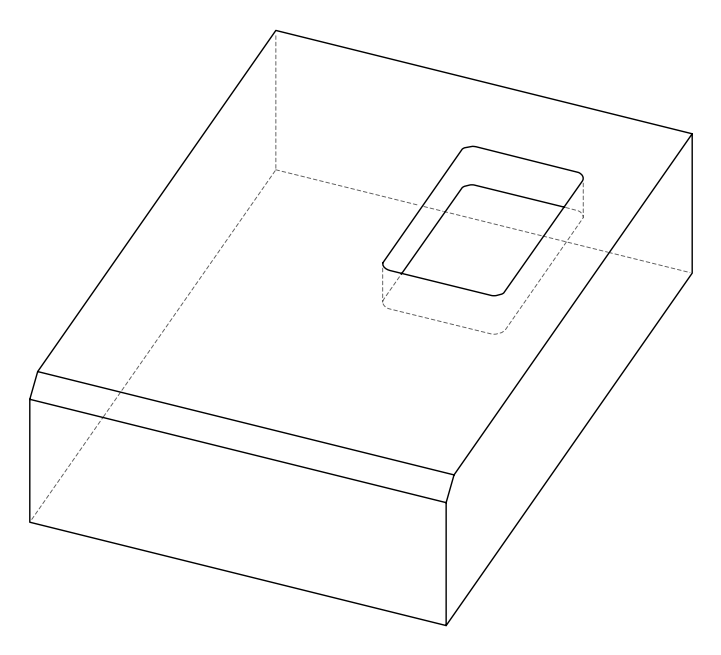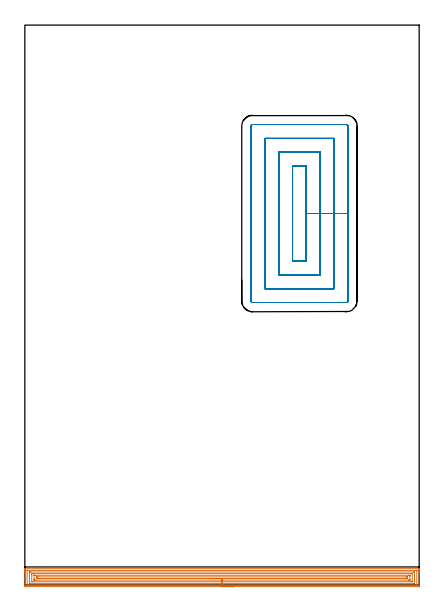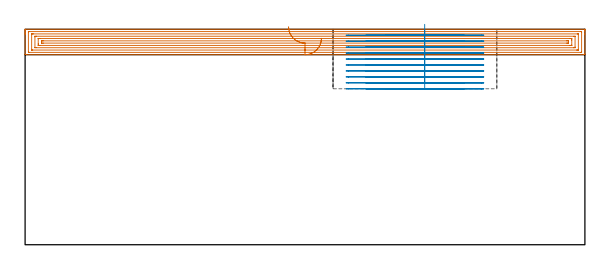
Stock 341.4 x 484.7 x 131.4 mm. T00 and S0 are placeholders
(PLAN: 2 operations, 1 tool changes, 45 min)
(1 AREA_MILL | FG_CHAMFER_SURFACE | UGT0205_001 | 16.65 min | 41010 mm3)
(2 MILL_RECTANGULAR_POCKET | POCKET_RECTANGULAR_STRAIGHT | NXT0201_012 | Follow Part, ap 4, ae 75% | 28.32 min | 614169 mm3)
(TOOL UGT0205_001 | Chamfer Mill 20 x 3 x 45 deg. | D20 FL50 Z2)
(TOOL NXT0201_012 | ENDMILL 16mm [2P460-1600-NA 1630] | D16 FL38 Z6)
(OP 1 AREA_MILL)
G17 G21 G94 G90
T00 M6
G54
G17 G0 G90 X180.7 Y-1.5 S1061 M3
G43 Z141.4 H0
Z125.9
G94 G1 X180.662 Z125.028 F250.
X180.548 Z124.164
X180.359 Z123.312
X180.097 Z122.48
X179.763 Z121.674
X179.36 Z120.9
X178.892 Z120.164
X178.361 Z119.472
X177.771 Z118.829
X177.128 Z118.24
X176.436 Z117.708
X175.7 Z117.24
X174.926 Z116.837
X174.12 Z116.503
X173.288 Z116.241
X172.437 Z116.052
X171.572 Z115.938
X170.7 Z115.9
X0.611
X0.324 Y-1.497 Z115.902
X0.01 Y-1.492 Z115.906
X0. Y-1.173 Z116.224
Y10.713 Z128.108
Y11.277 Z128.674
Y11.606 Z129.002
Y12.169 Z129.566
Y12.499 Z129.894
Y13.157 Z130.557
Y13.551 Z130.951
X0.007 Y13.942 Z131.334
X0.01 Y13.997 Z131.388
X0.165 Y14. Z131.4
X341.235
X341.391 Y13.997 Z131.388
X341.395 Y13.972 Z131.363
X341.398 Y13.941 Z131.332
X341.4 Y13.551 Z130.951
Y13.157 Z130.556
Y12.499 Z129.894
Y11.277 Z128.674
Y10.713 Z128.108
X341.399 Y-0.891 Z116.506
X341.397 Y-1.495 Z115.902
X341.394 Y-1.497 Z115.901
X340.789 Y-1.5 Z115.9
X170.7
Y-0.086 Z117.314
X2.31 Y-0.085 Z117.315
X2.136 Y-0.082 Z117.318
X2.026 Y-0.079 Z117.321
X2.01 Y-0.054 Z117.346
X2.007 Y0.001 Z117.401
X2.001 Y0.397 Z117.797
Y12.499 Z129.899
X2.002 Y12.548 Z129.948
X2.005 Y12.572 Z129.972
X2.008 Y12.578 Z129.978
X2.049 Y12.581 Z129.981
X2.223 Y12.585 Z129.985
X2.31 Y12.586 Z129.986
X339.09 Y12.585 Z129.985
X339.264 Y12.582 Z129.982
X339.374 Y12.579 Z129.979
X339.39 Y12.554 Z129.954
X339.393 Y12.499 Z129.899
X339.399 Y12.103 Z129.503
X339.4 Y0.001 Z117.401
X339.398 Y-0.048 Z117.352
X339.395 Y-0.072 Z117.328
X339.392 Y-0.079 Z117.321
X339.351 Y-0.081 Z117.319
X339.177 Y-0.085 Z117.315
X339.09 Y-0.086 Z117.314
X170.7
Y1.328 Z118.728
X4.641 Y1.329 Z118.729
X4.183 Y1.331 Z118.731
X4.031 Y1.333 Z118.733
X4.013 Y1.335 Z118.735
X4.008 Y1.386 Z118.786
X4.003 Y1.483 Z118.883
X4.001 Y1.604 Z119.004
X4. Y1.787 Z119.187
X4.001 Y10.713 Z128.113
X4.002 Y10.894 Z128.294
X4.01 Y11.078 Z128.478
X4.02 Y11.165 Z128.565
X4.068 Y11.167 Z128.567
X4.183 Y11.169 Z128.569
X4.617 Y11.171 Z128.571
X5.075
X336.76
X337.218 Y11.169 Z128.569
X337.369 Y11.167 Z128.567
X337.387 Y11.165 Z128.565
X337.392 Y11.114 Z128.514
X337.397 Y11.017 Z128.417
X337.399 Y10.896 Z128.296
X337.4 Y10.713 Z128.113
Y1.787 Z119.187
X337.398 Y1.606 Z119.006
X337.39 Y1.422 Z118.822
X337.38 Y1.335 Z118.735
X337.332 Y1.333 Z118.733
X337.218 Y1.33 Z118.73
X336.783 Y1.329 Z118.729
X336.325 Y1.328 Z118.728
X170.7
Y2.743 Z120.143
X6.798
X6.029 Y2.748 Z120.148
X6.012 Y2.749 Z120.149
X6.009 Y2.766 Z120.166
X6.004 Y2.817 Z120.217
X6.001 Y2.92 Z120.32
X6. Y9.358 Z126.758
X6.002 Y9.574 Z126.974
X6.005 Y9.681 Z127.081
X6.01 Y9.734 Z127.134
X6.014 Y9.751 Z127.151
X6.037 Y9.752 Z127.152
X6.861 Y9.757 Z127.157
X6.925
X334.603
X335.372 Y9.751 Z127.151
X335.388
X335.391 Y9.734 Z127.134
X335.396 Y9.683 Z127.083
X335.399 Y9.58 Z126.98
X335.4 Y3.142 Z120.542
X335.399 Y2.926 Z120.326
X335.395 Y2.819 Z120.219
X335.39 Y2.766 Z120.166
X335.387 Y2.749 Z120.149
X335.363 Y2.748 Z120.148
X334.539 Y2.743 Z120.143
X334.476
X170.7
Y4.157 Z121.557
X8.955
X8.647 Y4.158 Z121.558
X8.057 Y4.161 Z121.561
X8.022 Y4.164 Z121.564
X8.01 Y4.172 Z121.572
X8.004 Y4.215 Z121.615
X8.001 Y4.465 Z121.865
X8. Y5.111 Z122.511
X8.001 Y8.197 Z125.597
X8.003 Y8.278 Z125.678
X8.006 Y8.318 Z125.718
X8.009 Y8.333 Z125.733
X8.033 Y8.336 Z125.736
X8.341 Y8.341 Z125.741
X8.647 Y8.342 Z125.742
X9.232 Y8.343 Z125.743
X332.446
X332.753 Y8.342 Z125.742
X333.343 Y8.339 Z125.739
X333.378 Y8.336 Z125.736
X333.39 Y8.328 Z125.728
X333.396 Y8.285 Z125.685
X333.399 Y8.035 Z125.435
X333.4 Y7.389 Z124.789
X333.399 Y4.303 Z121.703
X333.397 Y4.222 Z121.622
X333.394 Y4.182 Z121.582
X333.391 Y4.167 Z121.567
X333.367 Y4.164 Z121.564
X333.059 Y4.159 Z121.559
X332.753 Y4.158 Z121.558
X332.168 Y4.157 Z121.557
X170.7
Y5.571 Z122.971
X11.112
X10.433 Y5.572 Z122.972
X10.216 Y5.574 Z122.974
X10.069 Y5.578 Z122.978
X10.01 Y5.585 Z122.985
X10.007 Y5.619 Z123.019
X10.002 Y5.788 Z123.188
X10.001 Y6.25 Z123.65
X10.003 Y6.68 Z124.08
X10.01 Y6.826 Z124.226
X10.018 Y6.922 Z124.322
X10.093 Y6.924 Z124.324
X10.433 Y6.927 Z124.327
X10.647 Y6.928 Z124.328
X11.325 Y6.929 Z124.329
X330.289
X330.968 Y6.928 Z124.328
X331.184 Y6.926 Z124.326
X331.331 Y6.922 Z124.322
X331.39 Y6.915 Z124.315
X331.393 Y6.881 Z124.281
X331.398 Y6.712 Z124.112
X331.399 Y6.25 Z123.65
X331.397 Y5.82 Z123.22
X331.39 Y5.674 Z123.074
X331.383 Y5.578 Z122.978
X331.307 Y5.576 Z122.976
X330.968 Y5.573 Z122.973
X330.753 Y5.571 Z122.971
X330.075
X170.7
X169.829 Z123.009
X168.964 Z123.123
X168.112 Z123.312
X167.28 Z123.574
X166.474 Z123.908
X165.7 Z124.311
X164.964 Z124.78
X164.272 Z125.311
X163.629 Z125.9
X163.04 Z126.543
X162.509 Z127.235
X162.04 Z127.971
X161.637 Z128.745
X161.303 Z129.551
X161.041 Z130.383
X160.852 Z131.235
X160.738 Z132.1
X160.7 Z132.971
G0 Z141.4
M5
M2
(OP 2 MILL_RECTANGULAR_POCKET)
G17 G21 G94 G90
T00 M6
G54
G17 G0 G90 X243.7 Y296.807 S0 M3
G43 Z141.4 H1
Z134.4
G94 G1 Y321.55 Z127.77 F250.
Y362.6 F500.
X231.8
Y280.5
X243.7
Y321.55
X255.7
Y374.6
X219.8
Y268.5
X255.7
Y321.55
X267.7
Y386.6
X207.8
Y256.5
X267.7
Y321.55
X279.7
Y397.2
G3 X278.3 Y398.6 R1.4
G1 X197.2
G3 X195.8 Y397.2 R1.4
G1 Y245.9
G3 X197.2 Y244.5 R1.4
G1 X278.3
G3 X279.7 Y245.9 R1.4
G1 Y321.55
Y322.55
G0 X243.7 Y296.807 Z130.77
G1 Y321.55 Z124.14 F250.
Y362.6 F500.
X231.8
Y280.5
X243.7
Y321.55
X255.7
Y374.6
X219.8
Y268.5
X255.7
Y321.55
X267.7
Y386.6
X207.8
Y256.5
X267.7
Y321.55
X279.7
Y397.2
G3 X278.3 Y398.6 R1.4
G1 X197.2
G3 X195.8 Y397.2 R1.4
G1 Y245.9
G3 X197.2 Y244.5 R1.4
G1 X278.3
G3 X279.7 Y245.9 R1.4
G1 Y321.55
Y322.55
G0 X243.7 Y296.807 Z127.14
G1 Y321.55 Z120.51 F250.
Y362.6 F500.
X231.8
Y280.5
X243.7
Y321.55
X255.7
Y374.6
X219.8
Y268.5
X255.7
Y321.55
X267.7
Y386.6
X207.8
Y256.5
X267.7
Y321.55
X279.7
Y397.2
G3 X278.3 Y398.6 R1.4
G1 X197.2
G3 X195.8 Y397.2 R1.4
G1 Y245.9
G3 X197.2 Y244.5 R1.4
G1 X278.3
G3 X279.7 Y245.9 R1.4
G1 Y321.55
Y322.55
G0 X243.7 Y296.807 Z123.51
G1 Y321.55 Z116.88 F250.
Y362.6 F500.
X231.8
Y280.5
X243.7
Y321.55
X255.7
Y374.6
X219.8
Y268.5
X255.7
Y321.55
X267.7
Y386.6
X207.8
Y256.5
X267.7
Y321.55
X279.7
Y397.2
G3 X278.3 Y398.6 R1.4
G1 X197.2
G3 X195.8 Y397.2 R1.4
G1 Y245.9
G3 X197.2 Y244.5 R1.4
G1 X278.3
G3 X279.7 Y245.9 R1.4
G1 Y321.55
Y322.55
G0 X243.7 Y296.807 Z119.88
G1 Y321.55 Z113.25 F250.
Y362.6 F500.
X231.8
Y280.5
X243.7
Y321.55
X255.7
Y374.6
X219.8
Y268.5
X255.7
Y321.55
X267.7
Y386.6
X207.8
Y256.5
X267.7
Y321.55
X279.7
Y397.2
G3 X278.3 Y398.6 R1.4
G1 X197.2
G3 X195.8 Y397.2 R1.4
G1 Y245.9
G3 X197.2 Y244.5 R1.4
G1 X278.3
G3 X279.7 Y245.9 R1.4
G1 Y321.55
Y322.55
G0 X243.7 Y296.807 Z116.25
G1 Y321.55 Z109.62 F250.
Y362.6 F500.
X231.8
Y280.5
X243.7
Y321.55
X255.7
Y374.6
X219.8
Y268.5
X255.7
Y321.55
X267.7
Y386.6
X207.8
Y256.5
X267.7
Y321.55
X279.7
Y397.2
G3 X278.3 Y398.6 R1.4
G1 X197.2
G3 X195.8 Y397.2 R1.4
G1 Y245.9
G3 X197.2 Y244.5 R1.4
G1 X278.3
G3 X279.7 Y245.9 R1.4
G1 Y321.55
Y322.55
G0 X243.7 Y296.807 Z112.62
G1 Y321.55 Z105.99 F250.
Y362.6 F500.
X231.8
Y280.5
X243.7
Y321.55
X255.7
Y374.6
X219.8
Y268.5
X255.7
Y321.55
X267.7
Y386.6
X207.8
Y256.5
X267.7
Y321.55
X279.7
Y397.2
G3 X278.3 Y398.6 R1.4
G1 X197.2
G3 X195.8 Y397.2 R1.4
G1 Y245.9
G3 X197.2 Y244.5 R1.4
G1 X278.3
G3 X279.7 Y245.9 R1.4
G1 Y321.55
Y322.55
G0 X243.7 Y296.807 Z108.99
G1 Y321.55 Z102.36 F250.
Y362.6 F500.
X231.8
Y280.5
X243.7
Y321.55
X255.7
Y374.6
X219.8
Y268.5
X255.7
Y321.55
X267.7
Y386.6
X207.8
Y256.5
X267.7
Y321.55
X279.7
Y397.2
G3 X278.3 Y398.6 R1.4
G1 X197.2
G3 X195.8 Y397.2 R1.4
G1 Y245.9
G3 X197.2 Y244.5 R1.4
G1 X278.3
G3 X279.7 Y245.9 R1.4
G1 Y321.55
Y322.55
G0 X243.7 Y296.807 Z105.36
G1 Y321.55 Z98.73 F250.
Y362.6 F500.
X231.8
Y280.5
X243.7
Y321.55
X255.7
Y374.6
X219.8
Y268.5
X255.7
Y321.55
X267.7
Y386.6
X207.8
Y256.5
X267.7
Y321.55
X279.7
Y397.2
G3 X278.3 Y398.6 R1.4
G1 X197.2
G3 X195.8 Y397.2 R1.4
G1 Y245.9
G3 X197.2 Y244.5 R1.4
G1 X278.3
G3 X279.7 Y245.9 R1.4
G1 Y321.55
Y322.55
G0 X243.7 Y296.807 Z101.73
G1 Y321.55 Z95.1 F250.
Y362.6 F500.
X231.8
Y280.5
X243.7
Y321.55
X255.7
Y374.6
X219.8
Y268.5
X255.7
Y321.55
X267.7
Y386.6
X207.8
Y256.5
X267.7
Y321.55
X279.7
Y397.2
G3 X278.3 Y398.6 R1.4
G1 X197.2
G3 X195.8 Y397.2 R1.4
G1 Y245.9
G3 X197.2 Y244.5 R1.4
G1 X278.3
G3 X279.7 Y245.9 R1.4
G1 Y321.55
Y322.55
G0 Z141.4
M5
M2
